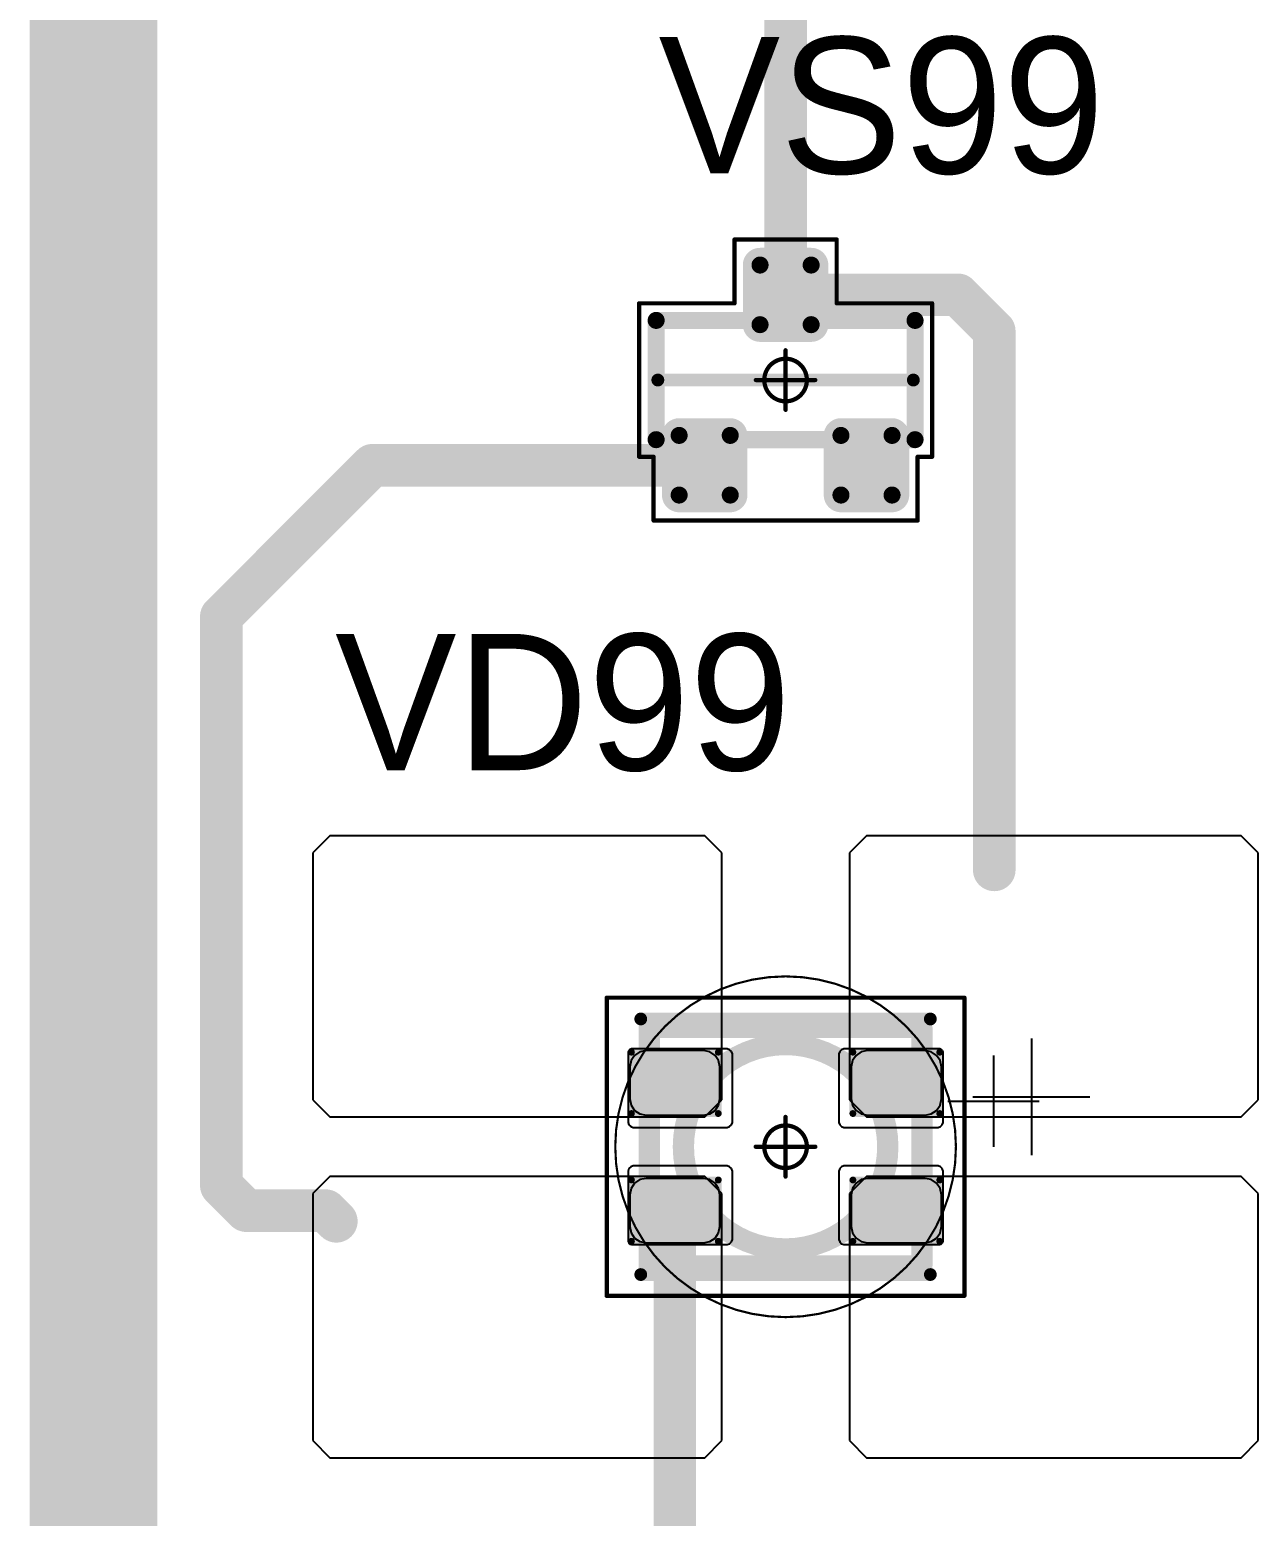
# Model space of a CAD drawing. Header units: millimetres. Extents: x 0 to 400, y 0 to 514.
# Drawn here: x 251.13 to 265.55, y 208.16 to 225.61 of the extents above; entities that cross this region are included whole.
import ezdxf

# ---------------------------------------------------------------- set-up
doc = ezdxf.new("R2010")
doc.units = ezdxf.units.MM
for name, color, linetype in [('Mechanical13', 56, 'Continuous'), ('Mechanical15', 56, 'Continuous'), ('Mechanical2', 216, 'Continuous'), ('TopLayer', 1, 'Continuous'), ('TopOverlay', 2, 'Continuous'), ('TopPaste', 8, 'Continuous'), ('TopSolder', 216, 'Continuous')]:
    doc.layers.add(name, color=color, linetype=linetype)

# ---------------------------------------------------------------- blocks, each defined once
blk = doc.blocks.new('SOT23_83')
at = {"layer": 'Mechanical13', "const_width": 0.2}
for points in [[(-0.7, 1.52), (0.7, 1.52)], [(-0.7, 1.52), (-0.7, -1.52)], [(0.7, 1.52), (0.7, -1.52)], [(-0.7, -1.52), (0.7, -1.52)]]:
    blk.add_lwpolyline(points, dxfattribs=at)
at = {"layer": 'Mechanical13', "const_width": 0.1}
for points in [[(-0.75, 1.52, 1), (-0.65, 1.52, 1)], [(-0.75, 1.52, 1), (-0.65, 1.52, 1)], [(0.65, 1.52, 1), (0.75, 1.52, 1)], [(0.65, 1.52, 1), (0.75, 1.52, 1)], [(-0.75, -1.52, 1), (-0.65, -1.52, 1)], [(-0.75, -1.52, 1), (-0.65, -1.52, 1)], [(0.65, -1.52, 1), (0.75, -1.52, 1)], [(0.65, -1.52, 1), (0.75, -1.52, 1)]]:
    blk.add_lwpolyline(points, format="xyb", close=True, dxfattribs=at)
at = {"layer": 'Mechanical15', "const_width": 0.05}
for points in [[(-0.9, 1.72), (-0.9, 1.55)], [(-0.9, 1.72), (0.9, 1.72)], [(0.9, 1.72), (0.9, 0.6)], [(-1.65, 1.55), (-1.65, -1.55)], [(-1.65, 1.55), (-0.9, 1.55)], [(0.9, 0.6), (1.65, 0.6)], [(1.65, 0.6), (1.65, -0.6)], [(0, 0.35), (0, -0.35)], [(-0.35, 0), (0.35, 0)], [(0.9, -0.6), (1.65, -0.6)], [(0.9, -0.6), (0.9, -1.72)], [(-1.65, -1.55), (-0.9, -1.55)], [(-0.9, -1.55), (-0.9, -1.72)], [(-0.9, -1.72), (0.9, -1.72)]]:
    blk.add_lwpolyline(points, dxfattribs=at)
at = {"layer": 'Mechanical15'}
for points, const_width in [([(-0.913, 1.72, 1), (-0.888, 1.72, 1)], 0.025), ([(-0.913, 1.72, 1), (-0.888, 1.72, 1)], 0.025), ([(0.888, 1.72, 1), (0.913, 1.72, 1)], 0.025), ([(0.888, 1.72, 1), (0.913, 1.72, 1)], 0.025), ([(-1.662, 1.55, 1), (-1.637, 1.55, 1)], 0.025), ([(-1.662, 1.55, 1), (-1.637, 1.55, 1)], 0.025), ([(-0.913, 1.55, 1), (-0.888, 1.55, 1)], 0.025), ([(-0.913, 1.55, 1), (-0.888, 1.55, 1)], 0.025), ([(0.888, 0.6, 1), (0.913, 0.6, 1)], 0.025), ([(0.888, 0.6, 1), (0.913, 0.6, 1)], 0.025), ([(1.637, 0.6, 1), (1.662, 0.6, 1)], 0.025), ([(1.637, 0.6, 1), (1.662, 0.6, 1)], 0.025), ([(-0.012, 0.35, 1), (0.012, 0.35, 1)], 0.025), ([(0.25, 0, 1), (-0.25, 0, 1)], 0.05), ([(-0.362, 0, 1), (-0.337, 0, 1)], 0.025), ([(-0.262, 0, 1), (-0.238, 0, 1)], 0.025), ([(0.238, 0, 1), (0.262, 0, 1)], 0.025), ([(0.337, 0, 1), (0.362, 0, 1)], 0.025), ([(-0.012, -0.35, 1), (0.012, -0.35, 1)], 0.025), ([(0.888, -0.6, 1), (0.913, -0.6, 1)], 0.025), ([(0.888, -0.6, 1), (0.913, -0.6, 1)], 0.025), ([(1.637, -0.6, 1), (1.662, -0.6, 1)], 0.025), ([(1.637, -0.6, 1), (1.662, -0.6, 1)], 0.025), ([(-1.662, -1.55, 1), (-1.637, -1.55, 1)], 0.025), ([(-1.662, -1.55, 1), (-1.637, -1.55, 1)], 0.025), ([(-0.913, -1.55, 1), (-0.888, -1.55, 1)], 0.025), ([(-0.913, -1.55, 1), (-0.888, -1.55, 1)], 0.025), ([(-0.913, -1.72, 1), (-0.888, -1.72, 1)], 0.025), ([(-0.913, -1.72, 1), (-0.888, -1.72, 1)], 0.025), ([(0.888, -1.72, 1), (0.913, -1.72, 1)], 0.025), ([(0.888, -1.72, 1), (0.913, -1.72, 1)], 0.025)]:
    blk.add_lwpolyline(points, format="xyb", close=True, dxfattribs=dict(at, const_width=const_width))
at = {"layer": 'TopLayer', "const_width": 0.1}
for points in [[(-1.4, 1.25, 1), (-1.3, 1.25, 1)], [(-0.7, 1.25, 1), (-0.6, 1.25, 1)], [(-1.4, 0.65, 1), (-1.3, 0.65, 1)], [(-0.7, 0.65, 1), (-0.6, 0.65, 1)], [(0.6, 0.3, 1), (0.7, 0.3, 1)], [(1.3, 0.3, 1), (1.4, 0.3, 1)], [(0.6, -0.3, 1), (0.7, -0.3, 1)], [(1.3, -0.3, 1), (1.4, -0.3, 1)], [(-1.4, -0.65, 1), (-1.3, -0.65, 1)], [(-0.7, -0.65, 1), (-0.6, -0.65, 1)], [(-1.4, -1.25, 1), (-1.3, -1.25, 1)], [(-0.7, -1.25, 1), (-0.6, -1.25, 1)]]:
    blk.add_lwpolyline(points, format="xyb", close=True, dxfattribs=at)
at = {"layer": 'TopLayer'}
for points in [[(-1.45, 1.25), (-1.45, 0.65), (-0.55, 1.25), (-0.55, 0.65)], [(-1.35, 1.35), (-1.35, 0.55), (-0.65, 1.35), (-0.65, 0.55)], [(0.65, 0.4), (0.65, -0.4), (1.35, 0.4), (1.35, -0.4)], [(0.55, 0.3), (0.55, -0.3), (1.45, 0.3), (1.45, -0.3)], [(-1.45, -0.65), (-1.45, -1.25), (-0.55, -0.65), (-0.55, -1.25)], [(-1.35, -0.55), (-1.35, -1.35), (-0.65, -0.55), (-0.65, -1.35)]]:
    blk.add_solid(points, dxfattribs=at)
at = {"layer": 'TopOverlay', "const_width": 0.15}
blk.add_lwpolyline([(0, 1.5), (0, -1.5)], dxfattribs=at)
at = {"layer": 'TopOverlay', "const_width": 0.075}
for points in [[(-0.038, 1.5, 1), (0.038, 1.5, 1)], [(-0.038, -1.5, 1), (0.038, -1.5, 1)]]:
    blk.add_lwpolyline(points, format="xyb", close=True, dxfattribs=at)
at = {"layer": 'TopPaste', "const_width": 0.075}
for points in [[(-1.387, 1.25, 1), (-1.313, 1.25, 1)], [(-0.687, 1.25, 1), (-0.613, 1.25, 1)], [(-1.387, 0.65, 1), (-1.313, 0.65, 1)], [(-0.687, 0.65, 1), (-0.613, 0.65, 1)], [(0.613, 0.3, 1), (0.687, 0.3, 1)], [(1.313, 0.3, 1), (1.387, 0.3, 1)], [(0.613, -0.3, 1), (0.687, -0.3, 1)], [(1.313, -0.3, 1), (1.387, -0.3, 1)], [(-1.387, -0.65, 1), (-1.313, -0.65, 1)], [(-0.687, -0.65, 1), (-0.613, -0.65, 1)], [(-1.387, -1.25, 1), (-1.313, -1.25, 1)], [(-0.687, -1.25, 1), (-0.613, -1.25, 1)]]:
    blk.add_lwpolyline(points, format="xyb", close=True, dxfattribs=at)
at = {"layer": 'TopPaste'}
for points in [[(-1.425, 1.25), (-1.425, 0.65), (-0.575, 1.25), (-0.575, 0.65)], [(-1.35, 1.325), (-1.35, 0.575), (-0.65, 1.325), (-0.65, 0.575)], [(0.65, 0.375), (0.65, -0.375), (1.35, 0.375), (1.35, -0.375)], [(0.575, 0.3), (0.575, -0.3), (1.425, 0.3), (1.425, -0.3)], [(-1.425, -0.65), (-1.425, -1.25), (-0.575, -0.65), (-0.575, -1.25)], [(-1.35, -0.575), (-1.35, -1.325), (-0.65, -0.575), (-0.65, -1.325)]]:
    blk.add_solid(points, dxfattribs=at)
at = {"layer": 'TopSolder', "const_width": 0.202}
for points in [[(-1.451, 1.25, 1), (-1.249, 1.25, 1)], [(-0.751, 1.25, 1), (-0.549, 1.25, 1)], [(-1.451, 0.65, 1), (-1.249, 0.65, 1)], [(-0.751, 0.65, 1), (-0.549, 0.65, 1)], [(0.549, 0.3, 1), (0.751, 0.3, 1)], [(1.249, 0.3, 1), (1.451, 0.3, 1)], [(0.549, -0.3, 1), (0.751, -0.3, 1)], [(1.249, -0.3, 1), (1.451, -0.3, 1)], [(-1.451, -0.65, 1), (-1.249, -0.65, 1)], [(-0.751, -0.65, 1), (-0.549, -0.65, 1)], [(-1.451, -1.25, 1), (-1.249, -1.25, 1)], [(-0.751, -1.25, 1), (-0.549, -1.25, 1)]]:
    blk.add_lwpolyline(points, format="xyb", close=True, dxfattribs=at)
at = {"layer": 'TopSolder'}
for points in [[(-1.35, 1.452), (-1.35, 0.448), (-0.65, 1.452), (-0.65, 0.448)], [(-1.552, 1.25), (-1.552, 0.65), (-0.448, 1.25), (-0.448, 0.65)], [(0.65, 0.502), (0.65, -0.502), (1.35, 0.502), (1.35, -0.502)], [(0.448, 0.3), (0.448, -0.3), (1.552, 0.3), (1.552, -0.3)], [(-1.35, -0.448), (-1.35, -1.452), (-0.65, -0.448), (-0.65, -1.452)], [(-1.552, -0.65), (-1.552, -1.25), (-0.448, -0.65), (-0.448, -1.25)]]:
    blk.add_solid(points, dxfattribs=at)
blk = doc.blocks.new('E65F_256')
at = {"layer": 'Mechanical13'}
for p, q in [((2.441, 1.071), (2.441, 0)), ((1.905, 0.536), (2.976, 0.536))]:
    blk.add_line(p, q, dxfattribs=at)
at = {"layer": 'Mechanical13', "const_width": 0.25}
for points in [[(-1.6, -1.4), (-1.6, 1.4)], [(-1.6, 1.4), (1.6, 1.4)], [(1.6, -1.4), (1.6, 1.4)], [(-1.6, -1.4), (1.6, -1.4)]]:
    blk.add_lwpolyline(points, dxfattribs=at)
at = {"layer": 'Mechanical13'}
for points, const_width in [([(-1.663, 1.4, 1), (-1.538, 1.4, 1)], 0.125), ([(-1.663, 1.4, 1), (-1.538, 1.4, 1)], 0.125), ([(1.537, 1.4, 1), (1.662, 1.4, 1)], 0.125), ([(1.537, 1.4, 1), (1.662, 1.4, 1)], 0.125), ([(1.2, 0, 1), (-1.2, 0, 1)], 0.25), ([(-1.263, 0, 1), (-1.138, 0, 1)], 0.125), ([(1.137, 0, 1), (1.262, 0, 1)], 0.125), ([(-1.663, -1.4, 1), (-1.538, -1.4, 1)], 0.125), ([(-1.663, -1.4, 1), (-1.538, -1.4, 1)], 0.125), ([(1.537, -1.4, 1), (1.662, -1.4, 1)], 0.125), ([(1.537, -1.4, 1), (1.662, -1.4, 1)], 0.125)]:
    blk.add_lwpolyline(points, format="xyb", close=True, dxfattribs=dict(at, const_width=const_width))
at = {"layer": 'Mechanical15', "const_width": 0.05}
for points in [[(-2.1, 1.75), (2.1, 1.75)], [(-2.1, -1.75), (-2.1, 1.75)], [(2.1, -1.75), (2.1, 1.75)], [(0, -0.35), (0, 0.35)], [(0, -0.35), (0, 0.35)], [(-0.35, 0), (0.35, 0)], [(-0.35, 0), (0.35, 0)], [(-2.1, -1.75), (2.1, -1.75)]]:
    blk.add_lwpolyline(points, dxfattribs=at)
at = {"layer": 'Mechanical15'}
for points, const_width in [([(-2.113, 1.75, 1), (-2.088, 1.75, 1)], 0.025), ([(-2.113, 1.75, 1), (-2.088, 1.75, 1)], 0.025), ([(2.087, 1.75, 1), (2.112, 1.75, 1)], 0.025), ([(2.087, 1.75, 1), (2.112, 1.75, 1)], 0.025), ([(-0.013, 0.35, 1), (0.012, 0.35, 1)], 0.025), ([(-0.013, 0.35, 1), (0.012, 0.35, 1)], 0.025), ([(0.25, 0, 1), (-0.25, 0, 1)], 0.05), ([(0.25, 0, 1), (-0.25, 0, 1)], 0.05), ([(-0.363, 0, 1), (-0.338, 0, 1)], 0.025), ([(-0.363, 0, 1), (-0.338, 0, 1)], 0.025), ([(-0.263, 0, 1), (-0.238, 0, 1)], 0.025), ([(-0.263, 0, 1), (-0.238, 0, 1)], 0.025), ([(0.237, 0, 1), (0.262, 0, 1)], 0.025), ([(0.237, 0, 1), (0.262, 0, 1)], 0.025), ([(0.337, 0, 1), (0.362, 0, 1)], 0.025), ([(0.337, 0, 1), (0.362, 0, 1)], 0.025), ([(-0.013, -0.35, 1), (0.012, -0.35, 1)], 0.025), ([(-0.013, -0.35, 1), (0.012, -0.35, 1)], 0.025), ([(-2.113, -1.75, 1), (-2.088, -1.75, 1)], 0.025), ([(-2.113, -1.75, 1), (-2.088, -1.75, 1)], 0.025), ([(2.087, -1.75, 1), (2.112, -1.75, 1)], 0.025), ([(2.087, -1.75, 1), (2.112, -1.75, 1)], 0.025)]:
    blk.add_lwpolyline(points, format="xyb", close=True, dxfattribs=dict(at, const_width=const_width))
at = {"layer": 'TopLayer'}
for p, q in [((-5.35, 3.65), (-5.55, 3.45)), ((-0.95, 3.65), (-5.35, 3.65)), ((-5.35, 3.65), (-5.35, 3.65)), ((-0.75, 3.45), (-0.95, 3.65)), ((0.95, 3.65), (0.75, 3.45)), ((5.35, 3.65), (0.95, 3.65)), ((0.95, 3.65), (0.95, 3.65)), ((5.55, 3.45), (5.35, 3.65)), ((-5.55, 3.45), (-5.55, 3.45)), ((-5.55, 3.45), (-5.55, 0.55)), ((-0.75, 0.55), (-0.75, 3.45)), ((0.75, 3.45), (0.75, 3.45)), ((0.75, 3.45), (0.75, 0.55)), ((5.55, 0.55), (5.55, 3.45)), ((-5.55, 0.55), (-5.35, 0.35)), ((-0.95, 0.35), (-0.75, 0.55)), ((0.75, 0.55), (0.95, 0.35)), ((5.35, 0.35), (5.55, 0.55)), ((-5.35, 0.35), (-0.95, 0.35)), ((0.95, 0.35), (5.35, 0.35)), ((-5.35, -0.35), (-5.55, -0.55)), ((-0.95, -0.35), (-5.35, -0.35)), ((-5.35, -0.35), (-5.35, -0.35)), ((-0.75, -0.55), (-0.95, -0.35)), ((0.95, -0.35), (0.75, -0.55)), ((5.35, -0.35), (0.95, -0.35)), ((0.95, -0.35), (0.95, -0.35)), ((5.55, -0.55), (5.35, -0.35)), ((-5.55, -0.55), (-5.55, -0.55)), ((-5.55, -0.55), (-5.55, -3.45)), ((-0.75, -3.45), (-0.75, -0.55)), ((0.75, -0.55), (0.75, -0.55)), ((0.75, -0.55), (0.75, -3.45)), ((5.55, -3.45), (5.55, -0.55)), ((-5.55, -3.45), (-5.35, -3.65)), ((-0.95, -3.65), (-0.75, -3.45)), ((0.75, -3.45), (0.95, -3.65)), ((5.35, -3.65), (5.55, -3.45)), ((-5.35, -3.65), (-0.95, -3.65)), ((0.95, -3.65), (5.35, -3.65))]:
    blk.add_line(p, q, dxfattribs=at)
at = {"layer": 'TopLayer', "const_width": 0.04}
for points in [[(-1.83, 1.11, 1), (-1.79, 1.11, 1)], [(-0.81, 1.11, 1), (-0.77, 1.11, 1)], [(0.77, 1.11, 1), (0.81, 1.11, 1)], [(1.79, 1.11, 1), (1.83, 1.11, 1)], [(-1.83, 0.39, 1), (-1.79, 0.39, 1)], [(-0.81, 0.39, 1), (-0.77, 0.39, 1)], [(0.77, 0.39, 1), (0.81, 0.39, 1)], [(1.79, 0.39, 1), (1.83, 0.39, 1)], [(-1.83, -0.39, 1), (-1.79, -0.39, 1)], [(-0.81, -0.39, 1), (-0.77, -0.39, 1)], [(0.77, -0.39, 1), (0.81, -0.39, 1)], [(1.79, -0.39, 1), (1.83, -0.39, 1)], [(-1.83, -1.11, 1), (-1.79, -1.11, 1)], [(-0.81, -1.11, 1), (-0.77, -1.11, 1)], [(0.77, -1.11, 1), (0.81, -1.11, 1)], [(1.79, -1.11, 1), (1.83, -1.11, 1)]]:
    blk.add_lwpolyline(points, format="xyb", close=True, dxfattribs=at)
at = {"layer": 'TopLayer'}
for points in [[(-1.85, 1.11), (-1.85, 0.39), (-0.75, 1.11), (-0.75, 0.39)], [(-1.81, 1.15), (-1.81, 0.35), (-0.79, 1.15), (-0.79, 0.35)], [(0.75, 1.11), (0.75, 0.39), (1.85, 1.11), (1.85, 0.39)], [(0.79, 1.15), (0.79, 0.35), (1.81, 1.15), (1.81, 0.35)], [(-1.85, -0.39), (-1.85, -1.11), (-0.75, -0.39), (-0.75, -1.11)], [(-1.81, -0.35), (-1.81, -1.15), (-0.79, -0.35), (-0.79, -1.15)], [(0.75, -0.39), (0.75, -1.11), (1.85, -0.39), (1.85, -1.11)], [(0.79, -0.35), (0.79, -1.15), (1.81, -0.35), (1.81, -1.15)]]:
    blk.add_solid(points, dxfattribs=at)
at = {"layer": 'TopOverlay'}
for p, q in [((2.886, 1.271), (2.886, -0.1)), ((2.2, 0.586), (3.571, 0.586))]:
    blk.add_line(p, q, dxfattribs=at)
at = {"layer": 'TopOverlay', "const_width": 0.15}
for points in [[(-1.7, 1.5), (1.7, 1.5)], [(-1.7, -1.5), (1.7, -1.5)]]:
    blk.add_lwpolyline(points, dxfattribs=at)
at = {"layer": 'TopOverlay', "const_width": 0.075}
for points in [[(-1.738, 1.5, 1), (-1.663, 1.5, 1)], [(1.662, 1.5, 1), (1.737, 1.5, 1)], [(-1.738, -1.5, 1), (-1.663, -1.5, 1)], [(1.662, -1.5, 1), (1.737, -1.5, 1)]]:
    blk.add_lwpolyline(points, format="xyb", close=True, dxfattribs=at)
at = {"layer": 'TopPaste'}
for p, q in [((-1.773, 1.073), (-1.814, 1.011)), ((-1.711, 1.114), (-1.773, 1.073)), ((-1.638, 1.129), (-1.711, 1.114)), ((-0.963, 1.129), (-1.638, 1.129)), ((-0.889, 1.114), (-0.963, 1.129)), ((-0.827, 1.073), (-0.889, 1.114)), ((-0.786, 1.011), (-0.827, 1.073)), ((0.827, 1.073), (0.786, 1.011)), ((0.889, 1.114), (0.827, 1.073)), ((0.962, 1.129), (0.889, 1.114)), ((1.637, 1.129), (0.962, 1.129)), ((1.711, 1.114), (1.637, 1.129)), ((1.773, 1.073), (1.711, 1.114)), ((1.814, 1.011), (1.773, 1.073)), ((-1.814, 1.011), (-1.829, 0.938)), ((-1.829, 0.938), (-1.829, 0.563)), ((-0.771, 0.938), (-0.786, 1.011)), ((-0.771, 0.563), (-0.771, 0.938)), ((0.786, 1.011), (0.771, 0.938)), ((0.771, 0.938), (0.771, 0.563)), ((1.829, 0.938), (1.814, 1.011)), ((1.829, 0.563), (1.829, 0.938)), ((-1.829, 0.563), (-1.814, 0.489)), ((-0.786, 0.489), (-0.771, 0.563)), ((0.771, 0.563), (0.786, 0.489)), ((1.814, 0.489), (1.829, 0.563)), ((-1.814, 0.489), (-1.773, 0.427)), ((-1.773, 0.427), (-1.711, 0.386)), ((-1.711, 0.386), (-1.638, 0.371)), ((-1.638, 0.371), (-0.963, 0.371)), ((-0.963, 0.371), (-0.889, 0.386)), ((-0.889, 0.386), (-0.827, 0.427)), ((-0.827, 0.427), (-0.786, 0.489)), ((0.786, 0.489), (0.827, 0.427)), ((0.827, 0.427), (0.889, 0.386)), ((0.889, 0.386), (0.962, 0.371)), ((0.962, 0.371), (1.637, 0.371)), ((1.637, 0.371), (1.711, 0.386)), ((1.711, 0.386), (1.773, 0.427)), ((1.773, 0.427), (1.814, 0.489)), ((-1.814, -0.489), (-1.829, -0.563)), ((-1.773, -0.427), (-1.814, -0.489)), ((-1.711, -0.386), (-1.773, -0.427)), ((-1.638, -0.371), (-1.711, -0.386)), ((-0.963, -0.371), (-1.638, -0.371)), ((-0.889, -0.386), (-0.963, -0.371)), ((-0.827, -0.427), (-0.889, -0.386)), ((-0.786, -0.489), (-0.827, -0.427)), ((-0.771, -0.563), (-0.786, -0.489)), ((0.786, -0.489), (0.771, -0.563)), ((0.827, -0.427), (0.786, -0.489)), ((0.889, -0.386), (0.827, -0.427)), ((0.962, -0.371), (0.889, -0.386)), ((1.637, -0.371), (0.962, -0.371)), ((1.711, -0.386), (1.637, -0.371)), ((1.773, -0.427), (1.711, -0.386)), ((1.814, -0.489), (1.773, -0.427)), ((1.829, -0.563), (1.814, -0.489)), ((-1.829, -0.563), (-1.829, -0.938)), ((-0.771, -0.938), (-0.771, -0.563)), ((0.771, -0.563), (0.771, -0.938)), ((1.829, -0.938), (1.829, -0.563)), ((-1.829, -0.938), (-1.814, -1.011)), ((-1.814, -1.011), (-1.773, -1.073)), ((-0.827, -1.073), (-0.786, -1.011)), ((-0.786, -1.011), (-0.771, -0.938)), ((0.771, -0.938), (0.786, -1.011)), ((0.786, -1.011), (0.827, -1.073)), ((1.773, -1.073), (1.814, -1.011)), ((1.814, -1.011), (1.829, -0.938)), ((-1.773, -1.073), (-1.711, -1.114)), ((-1.711, -1.114), (-1.638, -1.129)), ((-1.638, -1.129), (-0.963, -1.129)), ((-0.963, -1.129), (-0.889, -1.114)), ((-0.889, -1.114), (-0.827, -1.073)), ((0.827, -1.073), (0.889, -1.114)), ((0.889, -1.114), (0.962, -1.129)), ((0.962, -1.129), (1.637, -1.129)), ((1.637, -1.129), (1.711, -1.114)), ((1.711, -1.114), (1.773, -1.073))]:
    blk.add_line(p, q, dxfattribs=at)
at = {"layer": 'TopSolder'}
for p, q in [((-1.842, 1.129), (-1.85, 1.111)), ((-1.85, 1.111), (-1.85, 1.101)), ((-1.85, 1.101), (-1.85, 1.101)), ((-1.85, 1.101), (-1.85, 0.301)), ((-1.828, 1.143), (-1.842, 1.129)), ((-1.81, 1.151), (-1.828, 1.143)), ((-1.8, 1.151), (-1.81, 1.151)), ((-0.7, 1.151), (-1.8, 1.151)), ((-0.685, 1.151), (-0.7, 1.151)), ((-0.7, 1.151), (-0.7, 1.151)), ((-0.658, 1.139), (-0.685, 1.151)), ((-0.636, 1.118), (-0.658, 1.139)), ((-0.625, 1.09), (-0.636, 1.118)), ((-0.625, 1.076), (-0.625, 1.09)), ((-0.625, 0.301), (-0.625, 1.076)), ((0.636, 1.118), (0.625, 1.09)), ((0.625, 1.09), (0.625, 1.076)), ((0.625, 1.076), (0.625, 1.076)), ((0.625, 1.076), (0.625, 0.301)), ((0.657, 1.139), (0.636, 1.118)), ((0.685, 1.151), (0.657, 1.139)), ((0.7, 1.151), (0.685, 1.151)), ((1.8, 1.151), (0.7, 1.151)), ((1.81, 1.151), (1.8, 1.151)), ((1.8, 1.151), (1.8, 1.151)), ((1.828, 1.143), (1.81, 1.151)), ((1.842, 1.129), (1.828, 1.143)), ((1.85, 1.111), (1.842, 1.129)), ((1.85, 1.101), (1.85, 1.111)), ((1.85, 0.301), (1.85, 1.101)), ((-1.85, 0.301), (-1.85, 0.286)), ((-1.85, 0.286), (-1.839, 0.258)), ((-1.839, 0.258), (-1.818, 0.237)), ((-1.818, 0.237), (-1.79, 0.226)), ((-1.79, 0.226), (-1.775, 0.226)), ((-1.775, 0.226), (-1.775, 0.226)), ((-1.775, 0.226), (-0.7, 0.226)), ((-0.7, 0.226), (-0.685, 0.226)), ((-0.685, 0.226), (-0.658, 0.237)), ((-0.658, 0.237), (-0.636, 0.258)), ((-0.636, 0.258), (-0.625, 0.286)), ((-0.625, 0.286), (-0.625, 0.301)), ((-0.625, 0.301), (-0.625, 0.301)), ((0.625, 0.301), (0.625, 0.286)), ((0.625, 0.286), (0.636, 0.258)), ((0.636, 0.258), (0.657, 0.237)), ((0.657, 0.237), (0.685, 0.226)), ((0.685, 0.226), (0.7, 0.226)), ((0.7, 0.226), (0.7, 0.226)), ((0.7, 0.226), (1.775, 0.226)), ((1.775, 0.226), (1.79, 0.226)), ((1.79, 0.226), (1.817, 0.237)), ((1.817, 0.237), (1.839, 0.258)), ((1.839, 0.258), (1.85, 0.286)), ((1.85, 0.286), (1.85, 0.301)), ((1.85, 0.301), (1.85, 0.301)), ((-1.839, -0.257), (-1.85, -0.285)), ((-1.85, -0.285), (-1.85, -0.299)), ((-1.85, -0.299), (-1.85, -0.299)), ((-1.85, -0.299), (-1.85, -1.099)), ((-1.818, -0.236), (-1.839, -0.257)), ((-1.79, -0.224), (-1.818, -0.236)), ((-1.775, -0.224), (-1.79, -0.224)), ((-0.7, -0.224), (-1.775, -0.224)), ((-0.685, -0.224), (-0.7, -0.224)), ((-0.7, -0.224), (-0.7, -0.224)), ((-0.658, -0.236), (-0.685, -0.224)), ((-0.636, -0.257), (-0.658, -0.236)), ((-0.625, -0.285), (-0.636, -0.257)), ((-0.625, -0.299), (-0.625, -0.285)), ((-0.625, -1.074), (-0.625, -0.299)), ((0.636, -0.257), (0.625, -0.285)), ((0.625, -0.285), (0.625, -0.299)), ((0.625, -0.299), (0.625, -0.299)), ((0.625, -0.299), (0.625, -1.074)), ((0.657, -0.236), (0.636, -0.257)), ((0.685, -0.224), (0.657, -0.236)), ((0.7, -0.224), (0.685, -0.224)), ((1.775, -0.224), (0.7, -0.224)), ((1.79, -0.224), (1.775, -0.224)), ((1.775, -0.224), (1.775, -0.224)), ((1.817, -0.236), (1.79, -0.224)), ((1.839, -0.257), (1.817, -0.236)), ((1.85, -0.285), (1.839, -0.257)), ((1.85, -0.299), (1.85, -0.285)), ((1.85, -1.099), (1.85, -0.299)), ((-1.85, -1.099), (-1.85, -1.109)), ((-1.85, -1.109), (-1.842, -1.128)), ((-1.842, -1.128), (-1.828, -1.142)), ((-1.828, -1.142), (-1.81, -1.149)), ((-1.81, -1.149), (-1.8, -1.149)), ((-1.8, -1.149), (-0.7, -1.149)), ((-1.8, -1.149), (-1.8, -1.149)), ((-0.7, -1.149), (-0.685, -1.149)), ((-0.685, -1.149), (-0.658, -1.138)), ((-0.658, -1.138), (-0.636, -1.117)), ((-0.636, -1.117), (-0.625, -1.089)), ((-0.625, -1.089), (-0.625, -1.074)), ((-0.625, -1.074), (-0.625, -1.074)), ((0.625, -1.074), (0.625, -1.089)), ((0.625, -1.089), (0.636, -1.117)), ((0.636, -1.117), (0.657, -1.138)), ((0.657, -1.138), (0.685, -1.149)), ((0.685, -1.149), (0.7, -1.149)), ((0.7, -1.149), (1.8, -1.149)), ((0.7, -1.149), (0.7, -1.149)), ((1.8, -1.149), (1.81, -1.149)), ((1.81, -1.149), (1.828, -1.142)), ((1.828, -1.142), (1.842, -1.128)), ((1.842, -1.128), (1.85, -1.109)), ((1.85, -1.109), (1.85, -1.099)), ((1.85, -1.099), (1.85, -1.099))]:
    blk.add_line(p, q, dxfattribs=at)

msp = doc.modelspace()

# ---------------------------------------------------------------- linework, layer by layer
at = {"layer": 'Mechanical2'}
for points, const_width in [([(262, 212.5, 1), (258, 212.5, 1)], 0.0254), ([(260, 214.5, 1), (260, 214.5, 1)], 0.0005), ([(257.994, 212.5, 1), (258.006, 212.5, 1)], 0.0127), ([(258, 212.5, 1), (258, 212.5, 1)], 0.0005), ([(261.994, 212.5, 1), (262.006, 212.5, 1)], 0.0127), ([(262, 212.5, 1), (262, 212.5, 1)], 0.0005), ([(260, 210.5, 1), (260, 210.5, 1)], 0.0005)]:
    msp.add_lwpolyline(points, format="xyb", close=True, dxfattribs=dict(at, const_width=const_width))
at = {"layer": 'Mechanical2', "const_width": 0.001}
for points in [[(260, 210.5), (260, 214.5)], [(258, 212.5), (262, 212.5)]]:
    msp.add_lwpolyline(points, dxfattribs=at)
at = {"layer": 'TopLayer'}
for points, const_width in [([(251.875, 185.5), (251.875, 245.352)], 1.5), ([(260, 222.5), (260, 225.925)], 0.5), ([(260, 222.5), (262.025, 222.5)], 0.5), ([(262.025, 222.5), (262.45, 222.075)], 0.5), ([(262.45, 215.75), (262.45, 222.075)], 0.5), ([(253.375, 218.725), (255.15, 220.5)], 0.5), ([(255.15, 220.5), (259.05, 220.5)], 0.5), ([(253.375, 212.043), (253.375, 218.725)], 0.5), ([(253.375, 212.043), (253.668, 211.75)], 0.5), ([(253.668, 211.75), (254.6, 211.75)], 0.5), ([(254.6, 211.75), (254.725, 211.625)], 0.5), ([(258.7, 207.225), (258.7, 211.75)], 0.5)]:
    msp.add_lwpolyline(points, dxfattribs=dict(at, const_width=const_width))
at = {"layer": 'TopLayer', "const_width": 0.25}
for points in [[(259.875, 222.5, 1), (260.125, 222.5, 1)], [(259.875, 222.5, 1), (260.125, 222.5, 1)], [(261.9, 222.5, 1), (262.15, 222.5, 1)], [(261.9, 222.5, 1), (262.15, 222.5, 1)], [(262.325, 222.075, 1), (262.575, 222.075, 1)], [(262.325, 222.075, 1), (262.575, 222.075, 1)], [(255.025, 220.5, 1), (255.275, 220.5, 1)], [(255.025, 220.5, 1), (255.275, 220.5, 1)], [(258.925, 220.5, 1), (259.175, 220.5, 1)], [(253.25, 218.725, 1), (253.5, 218.725, 1)], [(253.25, 218.725, 1), (253.5, 218.725, 1)], [(262.325, 215.75, 1), (262.575, 215.75, 1)], [(253.25, 212.043, 1), (253.5, 212.043, 1)], [(253.25, 212.043, 1), (253.5, 212.043, 1)], [(253.543, 211.75, 1), (253.793, 211.75, 1)], [(253.543, 211.75, 1), (253.793, 211.75, 1)], [(254.475, 211.75, 1), (254.725, 211.75, 1)], [(254.475, 211.75, 1), (254.725, 211.75, 1)], [(254.6, 211.625, 1), (254.85, 211.625, 1)], [(258.575, 211.75, 1), (258.825, 211.75, 1)]]:
    msp.add_lwpolyline(points, format="xyb", close=True, dxfattribs=at)

# ---------------------------------------------------------------- block references
for name, p, rotation in [('SOT23_83', (260, 221.5), 90), ('E65F_256', (260, 212.5), 360)]:
    msp.add_blockref(name, p, dxfattribs=dict(rotation=rotation))

# ---------------------------------------------------------------- texts
at = {"layer": 'TopOverlay'}
for s, p in [('VS99', (258.509, 223.925)), ('VD99', (254.71, 216.92))]:
    msp.add_text(s, height=1.6, dxfattribs=at).set_placement(p)

doc.saveas('drawing.dxf')
